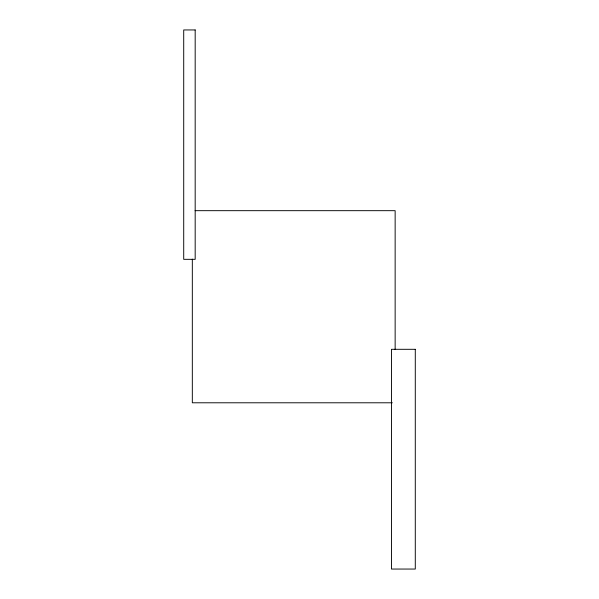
<?xml version="1.0" encoding="UTF-8"?>
<svg xmlns="http://www.w3.org/2000/svg" width="599" height="599" viewBox="0 0 599 599"><rect width="100%" height="100%" fill="white"/><g stroke="black" fill="none" stroke-linecap="round" stroke-linejoin="round"><path stroke-width="0.9" d="M195.124 210.676L395.145 210.676L395.145 349.629M392.338 402.79L192.324 402.79L192.324 259.172M195.177 29.95L183.713 29.95L183.713 259.33L195.177 259.33L195.177 29.95M415.287 349.307L391.454 349.307L391.454 569.05L415.287 569.05L415.287 349.307"/></g></svg>
